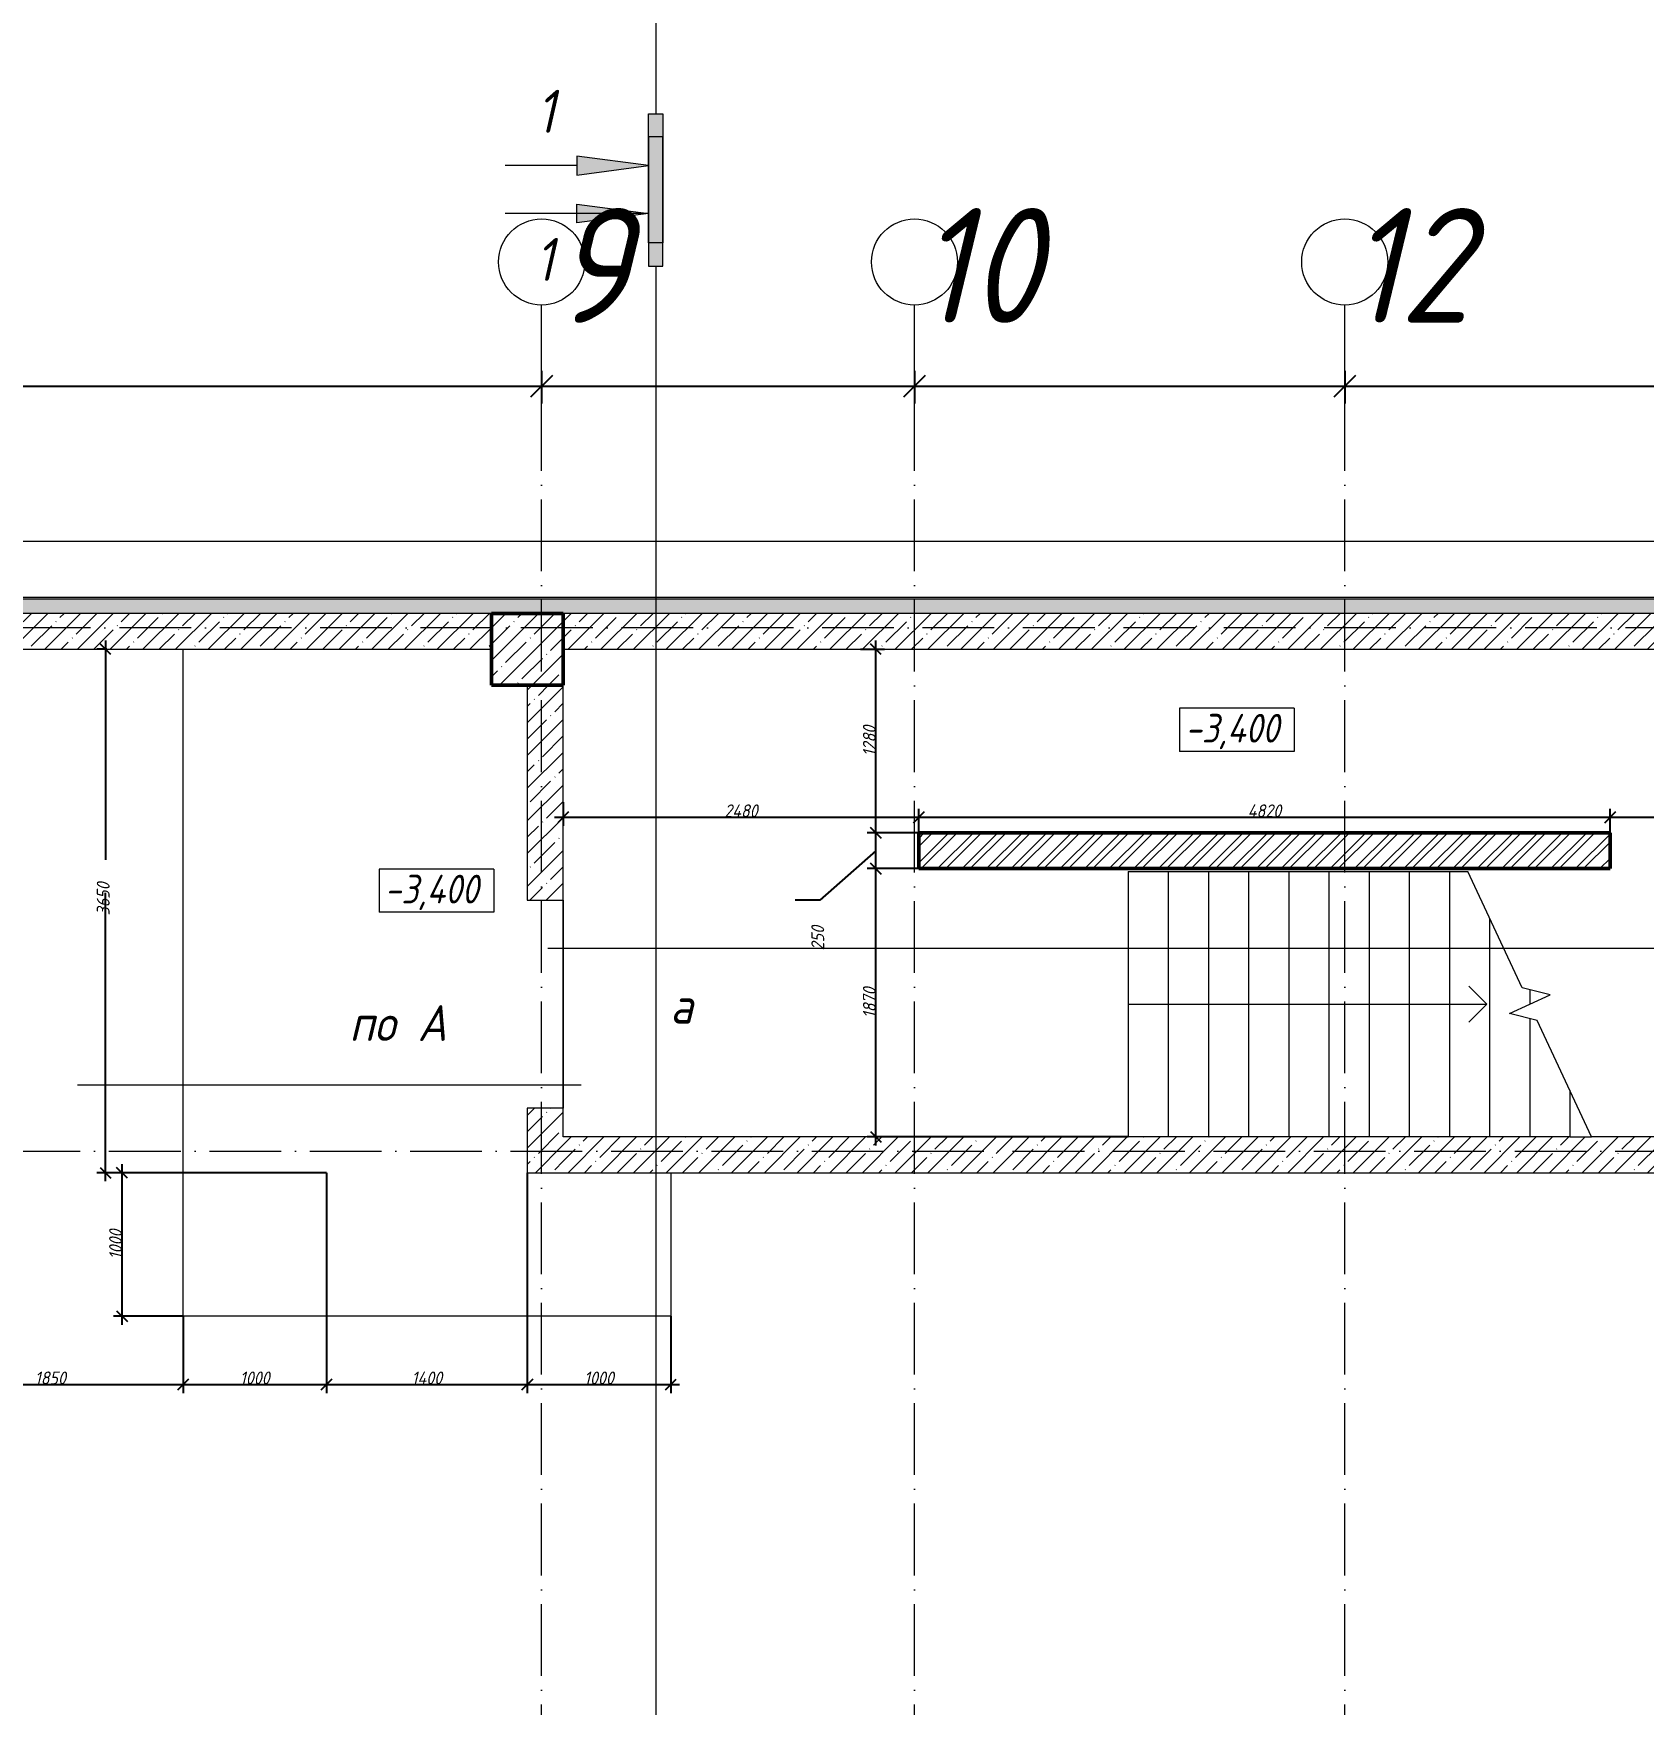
# Model space of a CAD drawing. Header units: millimetres. Extents: x -401725 to 250493, y 305116 to 802890.
# Drawn here: x -339845 to -328618, y 499139 to 510790 of the extents above; entities that cross this region are included whole.
import ezdxf

# ---------------------------------------------------------------- set-up
doc = ezdxf.new("R2010")
doc.units = ezdxf.units.MM
doc.linetypes.add('200_ШТРИХ_ш1п0_6_', pattern=[160, 100, -60])
doc.linetypes.add('50_200_ШТРИХ_1Т_ш5_п1_п1_', pattern=[700, 500, -100, 0, -100])
for name, color, linetype, lineweight in [('A-____-____-DIMS', 7, 'Continuous', 9), ('A-____-NOTE-TEXT', 7, 'Continuous', 9), ('A-FLOR-____-OTLN', 7, 'Continuous', 9), ('A-WALL-____-MCUT', 7, 'Continuous', 13), ('A-WALL-____-MCUT-1', 7, 'Continuous', 9), ('A-WALL-____-MCUT-2', 7, 'Continuous', 50), ('A-WALL-____-MCUT-3', 7, 'Continuous', 9), ('A-WALL-____-PATT-1', 7, 'Continuous', 9), ('A-WALL-FNSH-MCUT-1', 7, 'Continuous', 9), ('G-____-____-DIMS', 7, 'Continuous', 9), ('G-____-____-SYMB', 7, 'Continuous', 9), ('S-COLS-____-MCUT', 7, 'Continuous', 50), ('S-COLS-____-OTLN', 7, 'Continuous', 9), ('S-GRID-____-IDEN', 7, 'Continuous', 9), ('S-GRID-____-OTLN-1', 7, '50_200_ШТРИХ_1Т_ш5_п1_п1_', 9), ('S-STRS-____-MBND', 7, 'Continuous', 9), ('S-STRS-____-OTLN-1', 7, 'Continuous', 9)]:
    doc.layers.add(name, color=color, linetype=linetype, lineweight=lineweight)
for name, color, linetype, lineweight, true_color in [('A-DETL-GENF-OTLN-4', 9, '200_ШТРИХ_ш1п0_6_', 9, 0x808080), ('A-DETL-GENF-OTLN-5', 7, 'Continuous', 5, 0xc0c0c0), ('A-WALL-____-PATT-2', 7, 'Continuous', 9, 0x787878), ('G-____-____-SYMB-1', 9, 'Continuous', 9, 0x808080)]:
    doc.layers.add(name, color=color, linetype=linetype, lineweight=lineweight, true_color=true_color)
doc.styles.add('ISOCPEUR_I', font='isocpeui.ttf', dxfattribs={"width": 0.9, "height": 2.5})
doc.styles.add('ISOCPEUR_I_1', font='isocpeui.ttf', dxfattribs={"width": 0.85, "height": 2.5})
doc.styles.add('ISOCPEUR_I_2', font='isocpeui.ttf', dxfattribs={"width": 0.85, "height": 2.3})
doc.styles.add('ISOCPEUR_I_4', font='isocpeui.ttf', dxfattribs={"width": 0.85, "height": 2})
doc.styles.add('ISOCPEUR_I_7', font='isocpeui.ttf', dxfattribs={"width": 0.9, "height": 90})
doc.dimstyles.new('ISO-1_8_0_9К_СРЕДНИЙ_Кладочные', dxfattribs={"dimscale": 304.8, "dimtxt": 89.638306, "dimasz": 0.246063, "dimexe": 0.19685, "dimexo": 0, "dimgap": 0, "dimtad": 1, "dimdec": 3, "dimrnd": 0.001, "dimdsep": 46, "dimtxsty": 'ISOCPEUR_I_7', "dimblk1": 'OBLIQUE', "dimblk2": 'OBLIQUE', "dimsah": 1, "dimcen": 0.09, "dimdle": 0.19685, "dimazin": 0, "dimtfac": 1, "dimtdec": 4, "dimtix": 1, "dimtmove": 2, "dimatfit": 3, "dimfxl": 1, "dimtvp": 1, "dimtolj": 1, "dimtzin": 0, "dimarcsym": 2})
doc.dimstyles.new('ISO-1_8_0_9К_СРЕДНИЙ_Кладочные_1', dxfattribs={"dimscale": 304.8, "dimtxt": 89.638306, "dimasz": 0.246063, "dimexe": 0.19685, "dimexo": 0, "dimgap": 0, "dimtad": 1, "dimdec": 3, "dimrnd": 0.001, "dimdsep": 46, "dimtxsty": 'ISOCPEUR_I_7', "dimblk1": 'OBLIQUE', "dimblk2": 'OBLIQUE', "dimsah": 1, "dimcen": 0.09, "dimdle": 0.19685, "dimazin": 0, "dimtfac": 1, "dimtdec": 4, "dimtix": 1, "dimtmove": 0, "dimatfit": 3, "dimfxl": 1, "dimtvp": 1, "dimtolj": 1, "dimtzin": 0, "dimarcsym": 2})
doc.dimstyles.new('ISO-1_8_0_9К_СРЕДНИЙ_Кладочные_2', dxfattribs={"dimscale": 304.8, "dimtxt": 89.638306, "dimasz": 0.246063, "dimexe": 0.19685, "dimexo": 0, "dimgap": 0, "dimtad": 1, "dimdec": 3, "dimrnd": 0.001, "dimdsep": 46, "dimtxsty": 'ISOCPEUR_I_7', "dimblk1": 'OBLIQUE', "dimblk2": 'OBLIQUE', "dimsah": 1, "dimcen": 0.09, "dimdle": 0.19685, "dimazin": 0, "dimtfac": 1, "dimtdec": 4, "dimtix": 1, "dimtmove": 1, "dimatfit": 3, "dimfxl": 1, "dimtvp": 1, "dimtolj": 1, "dimtzin": 0, "dimarcsym": 2})
doc.dimstyles.new('ISO-2_5_0_9К_БОЛЬШОЙ_ОСИ', dxfattribs={"dimscale": 304.8, "dimtxt": 248.995294, "dimasz": 0.492126, "dimexe": 0.393701, "dimexo": 0, "dimgap": 0, "dimtad": 1, "dimdec": 0, "dimzin": 0, "dimdsep": 46, "dimtxsty": 'ISOCPEUR_I', "dimblk1": 'OBLIQUE', "dimblk2": 'OBLIQUE', "dimsah": 1, "dimcen": 0.09, "dimdle": 0.393701, "dimazin": 0, "dimtfac": 1, "dimtdec": 4, "dimtix": 1, "dimtmove": 0, "dimatfit": 3, "dimfxl": 1, "dimtvp": 1, "dimtolj": 1, "dimtzin": 0, "dimarcsym": 2})
pattern_1 = [(45, (-350751.34, 459015.94), (-114.04925, 114.04925), []), (45, (-350637.3, 459015.94), (-114.04925, 114.04925), [201.612, -40.322, 3.353, -36.97])]

# ---------------------------------------------------------------- blocks, each defined once
blk = doc.blocks.new('Разрез - Концевая часть разреза-18266132-АР1_Кладочный план подвала в осях 1-64_Ю-ЯЯ')
at = {"layer": 'G-____-____-SYMB'}
for points in [[(0, 0.5), (0, -0.5), (-9, -0.5), (-9, 0.5)], [(-6.29, -5.5), (-7.61, -5.5), (-6.95, -0.5)]]:
    blk.add_hatch(color=256, dxfattribs=at).paths.add_polyline_path(points, flags=0)
for p, q in [((0, 0.5), (-9, 0.5)), ((-9, 0.5), (-9, -0.5)), ((0, -0.5), (0, 0.5)), ((-9, -0.5), (0, -0.5)), ((-6.95, -0.5), (-7.61, -5.5)), ((-6.95, -0.5), (-6.95, -10.5)), ((-6.29, -5.5), (-6.95, -0.5)), ((-7.61, -5.5), (-6.29, -5.5))]:
    blk.add_line(p, q, dxfattribs=at)
blk = doc.blocks.new('DET_L_Имитация разреза_ISO2-5 - Низ-28996374-АР1_Кладочный план подвала в осях 1-64_А-ГГ')
at = {"layer": 'A-DETL-GENF-OTLN-5'}
blk.add_line((143, 0), (3657, 0), dxfattribs=at)
blk = doc.blocks.new('DET_L_Имитация разреза_ISO2-5 - Верх-28996244-АР1_Кладочный план подвала в осях 1-64_А-ГГ')
at = {"layer": 'A-DETL-GENF-OTLN-5'}
blk.add_line((143, 0), (9497, 0), dxfattribs=at)
blk = doc.blocks.new('Ось сетки - Круг_Ø6_00__ISO-2_5_0_9K_-25732049-АР1_Кладочный план подвала в осях 1-64_А-ГГ')
at = {"layer": 'S-GRID-____-IDEN'}
blk.add_circle((0, 0), 3, dxfattribs=at)
blk = doc.blocks.new('Разрез - Заголовок разреза-10218885-АР1_Кладочный план подвала в осях 1-64_А-ГГ')
at = {"layer": 'G-____-____-SYMB'}
for points in [[(0, 0.5), (0, -0.5), (-9, -0.5), (-9, 0.5)], [(-6.34, -5.5), (-7.66, -5.5), (-7, -0.5)]]:
    blk.add_hatch(color=256, dxfattribs=at).paths.add_polyline_path(points, flags=0)
for p, q in [((0, 0.5), (-9, 0.5)), ((-9, 0.5), (-9, -0.5)), ((0, -0.5), (0, 0.5)), ((-9, -0.5), (0, -0.5)), ((-7, -0.5), (-7.66, -5.5)), ((-6.34, -5.5), (-7, -0.5)), ((-7.66, -5.5), (-6.34, -5.5)), ((-7, -5.5), (-7, -10.5))]:
    blk.add_line(p, q, dxfattribs=at)
blk = doc.blocks.new('_Oblique')
at = {"color": 0, "linetype": 'ByBlock', "lineweight": -2}
blk.add_line((-0.5, -0.5), (0.5, 0.5), dxfattribs=at)
blk = doc.blocks.new('*D8181')
at = {"layer": 'A-____-____-DIMS', "color": 0, "lineweight": -2, "transparency": 16777216}
for p, q in [((-340901, 508437), (-340901, 508211)), ((-336301, 508437), (-336301, 508211)), ((-341021, 508331), (-336181, 508331))]:
    blk.add_line(p, q, dxfattribs=at)
at = {"layer": 'Defpoints', "color": 0, "transparency": 16777216}
for p in [(-340901, 508437), (-336301, 508437), (-336301, 508331)]:
    blk.add_point(p, dxfattribs=at)
at = {"layer": 'A-____-____-DIMS', "color": 0, "lineweight": -2, "transparency": 16777216, "xscale": 150, "yscale": 150, "zscale": 150, "rotation": 180}
blk.add_blockref('_Oblique', (-340901, 508331), dxfattribs=at)
at = {"layer": 'A-____-____-DIMS', "color": 0, "lineweight": -2, "transparency": 16777216, "xscale": 150, "yscale": 150, "zscale": 150}
blk.add_blockref('_Oblique', (-336301, 508331), dxfattribs=at)
at = {"layer": 'A-____-____-DIMS', "color": 0, "transparency": 16777216, "insert": (-338601, 508332), "char_height": 2.5, "width": 781.46, "attachment_point": 5, "style": 'ISOCPEUR_I'}
blk.add_mtext('\\A1;4600', dxfattribs=at)
blk = doc.blocks.new('*D8182')
at = {"layer": 'A-____-____-DIMS', "color": 0, "lineweight": -2, "transparency": 16777216}
for p, q in [((-336301, 508437), (-336301, 508211)), ((-333701, 508437), (-333701, 508211)), ((-336421, 508331), (-333581, 508331))]:
    blk.add_line(p, q, dxfattribs=at)
at = {"layer": 'Defpoints', "color": 0, "transparency": 16777216}
for p in [(-336301, 508437), (-333701, 508437), (-333701, 508331)]:
    blk.add_point(p, dxfattribs=at)
at = {"layer": 'A-____-____-DIMS', "color": 0, "lineweight": -2, "transparency": 16777216, "xscale": 150, "yscale": 150, "zscale": 150, "rotation": 180}
blk.add_blockref('_Oblique', (-336301, 508331), dxfattribs=at)
at = {"layer": 'A-____-____-DIMS', "color": 0, "lineweight": -2, "transparency": 16777216, "xscale": 150, "yscale": 150, "zscale": 150}
blk.add_blockref('_Oblique', (-333701, 508331), dxfattribs=at)
at = {"layer": 'A-____-____-DIMS', "color": 0, "transparency": 16777216, "insert": (-335001, 508332), "char_height": 2.5, "width": 758.48, "attachment_point": 5, "style": 'ISOCPEUR_I'}
blk.add_mtext('\\A1;2600', dxfattribs=at)
blk = doc.blocks.new('*D8183')
at = {"layer": 'A-____-____-DIMS', "color": 0, "lineweight": -2, "transparency": 16777216}
for p, q in [((-333701, 508437), (-333701, 508211)), ((-330701, 508437), (-330701, 508211)), ((-333821, 508331), (-330581, 508331))]:
    blk.add_line(p, q, dxfattribs=at)
at = {"layer": 'Defpoints', "color": 0, "transparency": 16777216}
for p in [(-333701, 508437), (-330701, 508437), (-330701, 508331)]:
    blk.add_point(p, dxfattribs=at)
at = {"layer": 'A-____-____-DIMS', "color": 0, "lineweight": -2, "transparency": 16777216, "xscale": 150, "yscale": 150, "zscale": 150, "rotation": 180}
blk.add_blockref('_Oblique', (-333701, 508331), dxfattribs=at)
at = {"layer": 'A-____-____-DIMS', "color": 0, "lineweight": -2, "transparency": 16777216, "xscale": 150, "yscale": 150, "zscale": 150}
blk.add_blockref('_Oblique', (-330701, 508331), dxfattribs=at)
at = {"layer": 'A-____-____-DIMS', "color": 0, "transparency": 16777216, "insert": (-332201, 508332), "char_height": 2.5, "width": 758.48, "attachment_point": 5, "style": 'ISOCPEUR_I'}
blk.add_mtext('\\A1;3000', dxfattribs=at)
blk = doc.blocks.new('*D8184')
at = {"layer": 'A-____-____-DIMS', "color": 0, "lineweight": -2, "transparency": 16777216}
for p, q in [((-330701, 508437), (-330701, 508211)), ((-327301, 508437), (-327301, 508211)), ((-330821, 508331), (-327181, 508331))]:
    blk.add_line(p, q, dxfattribs=at)
at = {"layer": 'Defpoints', "color": 0, "transparency": 16777216}
for p in [(-330701, 508437), (-327301, 508437), (-327301, 508331)]:
    blk.add_point(p, dxfattribs=at)
at = {"layer": 'A-____-____-DIMS', "color": 0, "lineweight": -2, "transparency": 16777216, "xscale": 150, "yscale": 150, "zscale": 150, "rotation": 180}
blk.add_blockref('_Oblique', (-330701, 508331), dxfattribs=at)
at = {"layer": 'A-____-____-DIMS', "color": 0, "lineweight": -2, "transparency": 16777216, "xscale": 150, "yscale": 150, "zscale": 150}
blk.add_blockref('_Oblique', (-327301, 508331), dxfattribs=at)
at = {"layer": 'A-____-____-DIMS', "color": 0, "transparency": 16777216, "insert": (-329001, 508332), "char_height": 2.5, "width": 781.46, "attachment_point": 5, "style": 'ISOCPEUR_I'}
blk.add_mtext('\\A1;3400', dxfattribs=at)
blk = doc.blocks.new('Высотные отметки - 9_5х3_5_h_-17668430-АР1_Кладочный план подвала в осях 1-64_А-ГГ')
at = {"layer": 'G-____-____-DIMS'}
for p, q in [((-4, 3), (-4, 0)), ((4, 3), (-4, 3)), ((4, 3), (4, 0)), ((4, 0), (-4, 0))]:
    blk.add_line(p, q, dxfattribs=at)
blk = doc.blocks.new('*D8246')
at = {"layer": 'A-____-____-DIMS', "color": 0, "lineweight": -2, "transparency": 16777216}
for p, q in [((-339227, 501787), (-339227, 502907)), ((-337801, 502847), (-339287, 502847)), ((-338801, 501847), (-339287, 501847))]:
    blk.add_line(p, q, dxfattribs=at)
at = {"layer": 'Defpoints', "color": 0, "transparency": 16777216}
for p in [(-339227, 502847), (-337801, 502847), (-338801, 501847)]:
    blk.add_point(p, dxfattribs=at)
at = {"layer": 'A-____-____-DIMS', "color": 0, "lineweight": -2, "transparency": 16777216, "xscale": 75, "yscale": 75, "zscale": 75}
for p, rotation in [((-339227, 502847), 90), ((-339227, 501847), 270)]:
    blk.add_blockref('_Oblique', p, dxfattribs=dict(at, rotation=rotation))
at = {"layer": 'A-____-____-DIMS', "color": 0, "transparency": 16777216, "insert": (-339272, 502347), "char_height": 90, "width": 504.73, "attachment_point": 5, "rotation": 90, "style": 'ISOCPEUR_I_7'}
blk.add_mtext('\\A1;1000', dxfattribs=at)
blk = doc.blocks.new('*D8247')
at = {"layer": 'A-____-____-DIMS', "color": 0, "lineweight": -2, "transparency": 16777216}
for p, q in [((-339343, 506557), (-339343, 505029)), ((-339333, 506497), (-339403, 506497)), ((-339343, 502787), (-339343, 504798)), ((-337801, 502847), (-339403, 502847))]:
    blk.add_line(p, q, dxfattribs=at)
at = {"layer": 'Defpoints', "color": 0, "transparency": 16777216}
for p in [(-339343, 506497), (-339333, 506497), (-337801, 502847)]:
    blk.add_point(p, dxfattribs=at)
at = {"layer": 'A-____-____-DIMS', "color": 0, "lineweight": -2, "transparency": 16777216, "xscale": 75, "yscale": 75, "zscale": 75}
for p, rotation in [((-339343, 506497), 90), ((-339343, 502847), 270)]:
    blk.add_blockref('_Oblique', p, dxfattribs=dict(at, rotation=rotation))
at = {"layer": 'A-____-____-DIMS', "color": 0, "transparency": 16777216, "insert": (-339403, 504641), "char_height": 90, "width": 546.1, "attachment_point": 1, "rotation": 90, "line_spacing_factor": 1.149209, "style": 'ISOCPEUR_I_7'}
blk.add_mtext('\\A1;3650', dxfattribs=at)
blk = doc.blocks.new('*D8248')
at = {"layer": 'A-____-____-DIMS', "color": 0, "lineweight": -2, "transparency": 16777216}
for p, q in [((-340651, 502747), (-340651, 501311)), ((-338801, 501847), (-338801, 501311)), ((-340711, 501371), (-338741, 501371))]:
    blk.add_line(p, q, dxfattribs=at)
at = {"layer": 'Defpoints', "color": 0, "transparency": 16777216}
for p in [(-340651, 502747), (-338801, 501847), (-338801, 501371)]:
    blk.add_point(p, dxfattribs=at)
at = {"layer": 'A-____-____-DIMS', "color": 0, "lineweight": -2, "transparency": 16777216, "xscale": 75, "yscale": 75, "zscale": 75, "rotation": 180}
blk.add_blockref('_Oblique', (-340651, 501371), dxfattribs=at)
at = {"layer": 'A-____-____-DIMS', "color": 0, "lineweight": -2, "transparency": 16777216, "xscale": 75, "yscale": 75, "zscale": 75}
blk.add_blockref('_Oblique', (-338801, 501371), dxfattribs=at)
at = {"layer": 'A-____-____-DIMS', "color": 0, "transparency": 16777216, "insert": (-339726, 501416), "char_height": 90, "width": 504.73, "attachment_point": 5, "style": 'ISOCPEUR_I_7'}
blk.add_mtext('\\A1;1850', dxfattribs=at)
blk = doc.blocks.new('*D8249')
at = {"layer": 'A-____-____-DIMS', "color": 0, "lineweight": -2, "transparency": 16777216}
for p, q in [((-337801, 502847), (-337801, 501311)), ((-338801, 501847), (-338801, 501311)), ((-338861, 501371), (-337741, 501371))]:
    blk.add_line(p, q, dxfattribs=at)
at = {"layer": 'Defpoints', "color": 0, "transparency": 16777216}
for p in [(-337801, 502847), (-338801, 501847), (-337801, 501371)]:
    blk.add_point(p, dxfattribs=at)
at = {"layer": 'A-____-____-DIMS', "color": 0, "lineweight": -2, "transparency": 16777216, "xscale": 75, "yscale": 75, "zscale": 75, "rotation": 180}
blk.add_blockref('_Oblique', (-338801, 501371), dxfattribs=at)
at = {"layer": 'A-____-____-DIMS', "color": 0, "lineweight": -2, "transparency": 16777216, "xscale": 75, "yscale": 75, "zscale": 75}
blk.add_blockref('_Oblique', (-337801, 501371), dxfattribs=at)
at = {"layer": 'A-____-____-DIMS', "color": 0, "transparency": 16777216, "insert": (-338301, 501416), "char_height": 90, "width": 504.73, "attachment_point": 5, "style": 'ISOCPEUR_I_7'}
blk.add_mtext('\\A1;1000', dxfattribs=at)
blk = doc.blocks.new('*D8250')
at = {"layer": 'A-____-____-DIMS', "color": 0, "lineweight": -2, "transparency": 16777216}
for p, q in [((-337801, 502847), (-337801, 501311)), ((-336401, 502847), (-336401, 501311)), ((-337861, 501371), (-336341, 501371))]:
    blk.add_line(p, q, dxfattribs=at)
at = {"layer": 'Defpoints', "color": 0, "transparency": 16777216}
for p in [(-337801, 502847), (-336401, 502847), (-336401, 501371)]:
    blk.add_point(p, dxfattribs=at)
at = {"layer": 'A-____-____-DIMS', "color": 0, "lineweight": -2, "transparency": 16777216, "xscale": 75, "yscale": 75, "zscale": 75, "rotation": 180}
blk.add_blockref('_Oblique', (-337801, 501371), dxfattribs=at)
at = {"layer": 'A-____-____-DIMS', "color": 0, "lineweight": -2, "transparency": 16777216, "xscale": 75, "yscale": 75, "zscale": 75}
blk.add_blockref('_Oblique', (-336401, 501371), dxfattribs=at)
at = {"layer": 'A-____-____-DIMS', "color": 0, "transparency": 16777216, "insert": (-337101, 501416), "char_height": 90, "width": 521.28, "attachment_point": 5, "style": 'ISOCPEUR_I_7'}
blk.add_mtext('\\A1;1400', dxfattribs=at)
blk = doc.blocks.new('*D8251')
at = {"layer": 'A-____-____-DIMS', "color": 0, "lineweight": -2, "transparency": 16777216}
for p, q in [((-336401, 502847), (-336401, 501311)), ((-335401, 501847), (-335401, 501311)), ((-336461, 501371), (-335341, 501371))]:
    blk.add_line(p, q, dxfattribs=at)
at = {"layer": 'Defpoints', "color": 0, "transparency": 16777216}
for p in [(-336401, 502847), (-335401, 501847), (-335401, 501371)]:
    blk.add_point(p, dxfattribs=at)
at = {"layer": 'A-____-____-DIMS', "color": 0, "lineweight": -2, "transparency": 16777216, "xscale": 75, "yscale": 75, "zscale": 75, "rotation": 180}
blk.add_blockref('_Oblique', (-336401, 501371), dxfattribs=at)
at = {"layer": 'A-____-____-DIMS', "color": 0, "lineweight": -2, "transparency": 16777216, "xscale": 75, "yscale": 75, "zscale": 75}
blk.add_blockref('_Oblique', (-335401, 501371), dxfattribs=at)
at = {"layer": 'A-____-____-DIMS', "color": 0, "transparency": 16777216, "insert": (-335901, 501416), "char_height": 90, "width": 504.73, "attachment_point": 5, "style": 'ISOCPEUR_I_7'}
blk.add_mtext('\\A1;1000', dxfattribs=at)
blk = doc.blocks.new('*D8238')
at = {"layer": 'A-____-____-DIMS', "color": 0, "lineweight": -2, "transparency": 16777216}
for p, q in [((-336151, 505431), (-336151, 505265)), ((-333671, 505217), (-333671, 505385)), ((-336211, 505325), (-333611, 505325))]:
    blk.add_line(p, q, dxfattribs=at)
at = {"layer": 'Defpoints', "color": 0, "transparency": 16777216}
for p in [(-336151, 505431), (-333671, 505325), (-333671, 505217)]:
    blk.add_point(p, dxfattribs=at)
at = {"layer": 'A-____-____-DIMS', "color": 0, "lineweight": -2, "transparency": 16777216, "xscale": 75, "yscale": 75, "zscale": 75, "rotation": 180}
blk.add_blockref('_Oblique', (-336151, 505325), dxfattribs=at)
at = {"layer": 'A-____-____-DIMS', "color": 0, "lineweight": -2, "transparency": 16777216, "xscale": 75, "yscale": 75, "zscale": 75}
blk.add_blockref('_Oblique', (-333671, 505325), dxfattribs=at)
at = {"layer": 'A-____-____-DIMS', "color": 0, "transparency": 16777216, "insert": (-334911, 505370), "char_height": 90, "width": 562.65, "attachment_point": 5, "style": 'ISOCPEUR_I_7'}
blk.add_mtext('\\A1;2480', dxfattribs=at)
blk = doc.blocks.new('*D8239')
at = {"layer": 'A-____-____-DIMS', "color": 0, "lineweight": -2, "transparency": 16777216}
for p, q in [((-333671, 505217), (-333671, 505385)), ((-328851, 505217), (-328851, 505385)), ((-333731, 505325), (-328791, 505325))]:
    blk.add_line(p, q, dxfattribs=at)
at = {"layer": 'Defpoints', "color": 0, "transparency": 16777216}
for p in [(-328851, 505325), (-333671, 505217), (-328851, 505217)]:
    blk.add_point(p, dxfattribs=at)
at = {"layer": 'A-____-____-DIMS', "color": 0, "lineweight": -2, "transparency": 16777216, "xscale": 75, "yscale": 75, "zscale": 75, "rotation": 180}
blk.add_blockref('_Oblique', (-333671, 505325), dxfattribs=at)
at = {"layer": 'A-____-____-DIMS', "color": 0, "lineweight": -2, "transparency": 16777216, "xscale": 75, "yscale": 75, "zscale": 75}
blk.add_blockref('_Oblique', (-328851, 505325), dxfattribs=at)
at = {"layer": 'A-____-____-DIMS', "color": 0, "transparency": 16777216, "insert": (-331261, 505370), "char_height": 90, "width": 562.65, "attachment_point": 5, "style": 'ISOCPEUR_I_7'}
blk.add_mtext('\\A1;4820', dxfattribs=at)
blk = doc.blocks.new('*D8240')
at = {"layer": 'A-____-____-DIMS', "color": 0, "lineweight": -2, "transparency": 16777216}
for p, q in [((-328851, 505217), (-328851, 505385)), ((-327451, 505431), (-327451, 505265)), ((-328911, 505325), (-327391, 505325))]:
    blk.add_line(p, q, dxfattribs=at)
at = {"layer": 'Defpoints', "color": 0, "transparency": 16777216}
for p in [(-327451, 505431), (-327451, 505325), (-328851, 505217)]:
    blk.add_point(p, dxfattribs=at)
at = {"layer": 'A-____-____-DIMS', "color": 0, "lineweight": -2, "transparency": 16777216, "xscale": 75, "yscale": 75, "zscale": 75, "rotation": 180}
blk.add_blockref('_Oblique', (-328851, 505325), dxfattribs=at)
at = {"layer": 'A-____-____-DIMS', "color": 0, "lineweight": -2, "transparency": 16777216, "xscale": 75, "yscale": 75, "zscale": 75}
blk.add_blockref('_Oblique', (-327451, 505325), dxfattribs=at)
at = {"layer": 'A-____-____-DIMS', "color": 0, "transparency": 16777216, "insert": (-328151, 505370), "char_height": 90, "width": 521.28, "attachment_point": 5, "style": 'ISOCPEUR_I_7'}
blk.add_mtext('\\A1;1400', dxfattribs=at)
blk = doc.blocks.new('*D8241')
at = {"layer": 'A-____-____-DIMS', "color": 0, "lineweight": -2, "transparency": 16777216}
for p, q in [((-333971, 503037), (-333971, 505027)), ((-333671, 504967), (-334031, 504967)), ((-332211, 503097), (-334031, 503097))]:
    blk.add_line(p, q, dxfattribs=at)
at = {"layer": 'Defpoints', "color": 0, "transparency": 16777216}
for p in [(-333971, 504967), (-333671, 504967), (-332211, 503097)]:
    blk.add_point(p, dxfattribs=at)
at = {"layer": 'A-____-____-DIMS', "color": 0, "lineweight": -2, "transparency": 16777216, "xscale": 75, "yscale": 75, "zscale": 75}
for p, rotation in [((-333971, 504967), 90), ((-333971, 503097), 270)]:
    blk.add_blockref('_Oblique', p, dxfattribs=dict(at, rotation=rotation))
at = {"layer": 'A-____-____-DIMS', "color": 0, "transparency": 16777216, "insert": (-334016, 504032), "char_height": 90, "width": 504.73, "attachment_point": 5, "rotation": 90, "style": 'ISOCPEUR_I_7'}
blk.add_mtext('\\A1;1870', dxfattribs=at)
blk = doc.blocks.new('*D8242')
at = {"layer": 'A-____-____-DIMS', "color": 0, "lineweight": -2, "transparency": 16777216}
for p, q in [((-333971, 504907), (-333971, 505277)), ((-333671, 505217), (-334031, 505217)), ((-333971, 505092), (-334361, 504748)), ((-333671, 504967), (-334031, 504967)), ((-334361, 504748), (-334533, 504748))]:
    blk.add_line(p, q, dxfattribs=at)
at = {"layer": 'Defpoints', "color": 0, "transparency": 16777216}
for p in [(-333971, 505217), (-333671, 505217), (-333671, 504967)]:
    blk.add_point(p, dxfattribs=at)
at = {"layer": 'A-____-____-DIMS', "color": 0, "lineweight": -2, "transparency": 16777216, "xscale": 75, "yscale": 75, "zscale": 75}
for p, rotation in [((-333971, 505217), 90), ((-333971, 504967), 270)]:
    blk.add_blockref('_Oblique', p, dxfattribs=dict(at, rotation=rotation))
at = {"layer": 'A-____-____-DIMS', "color": 0, "transparency": 16777216, "insert": (-334421, 504398), "char_height": 90, "width": 409.58, "attachment_point": 1, "rotation": 90, "line_spacing_factor": 1.149209, "style": 'ISOCPEUR_I_7'}
blk.add_mtext('\\A1;250', dxfattribs=at)
blk = doc.blocks.new('*D8243')
at = {"layer": 'A-____-____-DIMS', "color": 0, "lineweight": -2, "transparency": 16777216}
for p, q in [((-333971, 505157), (-333971, 506557)), ((-334077, 506497), (-333911, 506497)), ((-333671, 505217), (-334031, 505217))]:
    blk.add_line(p, q, dxfattribs=at)
at = {"layer": 'Defpoints', "color": 0, "transparency": 16777216}
for p in [(-334077, 506497), (-333971, 506497), (-333671, 505217)]:
    blk.add_point(p, dxfattribs=at)
at = {"layer": 'A-____-____-DIMS', "color": 0, "lineweight": -2, "transparency": 16777216, "xscale": 75, "yscale": 75, "zscale": 75}
for p, rotation in [((-333971, 506497), 90), ((-333971, 505217), 270)]:
    blk.add_blockref('_Oblique', p, dxfattribs=dict(at, rotation=rotation))
at = {"layer": 'A-____-____-DIMS', "color": 0, "transparency": 16777216, "insert": (-334016, 505857), "char_height": 90, "width": 504.73, "attachment_point": 5, "rotation": 90, "style": 'ISOCPEUR_I_7'}
blk.add_mtext('\\A1;1280', dxfattribs=at)

msp = doc.modelspace()

# ---------------------------------------------------------------- hatches: boundary and pattern name
at = {"layer": 'A-WALL-____-PATT-1'}
h = msp.add_hatch(dxfattribs=at)
h.set_pattern_fill('FP_91', color=256, style=0, pattern_type=2)
h.set_pattern_definition([(0, (-350751.34, 459015.94), (120.968, 69.841), [80.645, -161.29]), (120, (-350751.34, 459015.94), (-120.96808, 69.84086), [80.645, -161.29]), (60, (-350751.34, 459015.94), (-8e-05, 139.68186), [0, -161.29, 80.645, 0])])
h.paths.add_polyline_path([(-327201.3432, 506748.983), (-327199.3432, 506748.983), (-327199.3432, 506848.983), (-353303.3432, 506848.983), (-353303.3432, 506748.983), (-329556.6723, 506748.983)], flags=0)
h = msp.add_hatch(dxfattribs=at)
h.set_pattern_fill('FP_1', color=256, style=0, pattern_type=2)
h.set_pattern_definition(pattern_1)
h.paths.add_polyline_path([(-336651.3432, 506496.983), (-336651.3432, 506746.983), (-340651.3432, 506746.983), (-340651.3432, 506496.983)], flags=0)
h = msp.add_hatch(dxfattribs=at)
h.set_pattern_fill('FP_1', color=256, style=0, pattern_type=2)
h.set_pattern_definition(pattern_1)
h.paths.add_polyline_path([(-327451.3432, 506496.983), (-327201.3432, 506496.983), (-327201.3432, 506746.983), (-336151.3432, 506746.983), (-336151.3432, 506496.983), (-329556.6723, 506496.983)], flags=0)
h = msp.add_hatch(dxfattribs=at)
h.set_pattern_fill('FP_1', color=256, style=0, pattern_type=2)
h.set_pattern_definition(pattern_1)
h.paths.add_polyline_path([(-336401.3432, 502846.983), (-336151.3432, 502846.983), (-336151.3432, 503296.983), (-336401.3432, 503296.983)], flags=0)
h.paths.add_polyline_path([(-336151.3432, 504746.983), (-336151.3432, 506246.983), (-336401.3432, 506246.983), (-336401.3432, 504746.983)], flags=0)
h = msp.add_hatch(dxfattribs=at)
h.set_pattern_fill('FP_1', color=256, style=0, pattern_type=2)
h.set_pattern_definition(pattern_1)
h.paths.add_polyline_path([(-327701.3432, 502846.983), (-327701.3432, 503096.983), (-336151.3432, 503096.983), (-336151.3432, 502846.983), (-328980.0087, 502846.983)], flags=0)
at = {"layer": 'A-WALL-____-PATT-2'}
h = msp.add_hatch(dxfattribs=at)
h.set_pattern_fill('FP_5', color=256, style=0, pattern_type=2)
h.set_pattern_definition([(45, (-350751.34, 459015.94), (-85.5366, 85.5366), []), (45, (-350694.32, 459015.94), (-85.5366, 85.5366), [])])
h.paths.add_polyline_path([(-328851.3432, 504966.983), (-328851.3432, 505216.983), (-333671.3432, 505216.983), (-333671.3432, 504966.983), (-329556.6723, 504966.983)], flags=0)
at = {"layer": 'S-COLS-____-OTLN'}
h = msp.add_hatch(dxfattribs=at)
h.set_pattern_fill('FP_1', color=256, style=0, pattern_type=2)
h.set_pattern_definition(pattern_1)
h.paths.add_polyline_path([(-336651.3432, 506246.983), (-336151.3432, 506246.983), (-336151.3432, 506746.983), (-336651.3432, 506746.983)], flags=0)

# ---------------------------------------------------------------- linework, layer by layer
at = {"layer": 'A-FLOR-____-OTLN'}
for p, q in [((-326701.3432, 507246.983), (-353701.3432, 507246.983)), ((-338801.3432, 501846.983), (-338801.3432, 506496.983)), ((-336151.3432, 504746.983), (-336151.3432, 503296.983)), ((-336151.3432, 503296.983), (-336151.3432, 504746.983)), ((-335401.3432, 502846.983), (-335401.3432, 501846.983)), ((-335401.3432, 501846.983), (-338801.3432, 501846.983))]:
    msp.add_line(p, q, dxfattribs=at)
at = {"layer": 'A-WALL-____-MCUT'}
for p, q in [((-327091.3432, 506856.983), (-353311.3432, 506856.983)), ((-353303.3432, 506848.983), (-327099.3432, 506848.983))]:
    msp.add_line(p, q, dxfattribs=at)
at = {"layer": 'A-WALL-____-MCUT-1'}
for p, q in [((-336651.3432, 506746.983), (-340651.3432, 506746.983)), ((-336651.3432, 506496.983), (-336651.3432, 506746.983)), ((-327201.3432, 506746.983), (-336151.3432, 506746.983)), ((-336151.3432, 506746.983), (-336151.3432, 506496.983)), ((-340651.3432, 506496.983), (-336651.3432, 506496.983)), ((-336151.3432, 506496.983), (-327451.3432, 506496.983)), ((-336401.3432, 506246.983), (-336401.3432, 504746.983)), ((-336151.3432, 506246.983), (-336401.3432, 506246.983)), ((-336151.3432, 504746.983), (-336151.3432, 506246.983)), ((-336401.3432, 504746.983), (-336151.3432, 504746.983)), ((-336401.3432, 503296.983), (-336401.3432, 502846.983)), ((-336151.3432, 503296.983), (-336401.3432, 503296.983)), ((-336151.3432, 503096.983), (-336151.3432, 503296.983)), ((-329131.3432, 503096.983), (-336151.3432, 503096.983)), ((-327701.3432, 503096.983), (-328980.0087, 503096.983)), ((-336401.3432, 502846.983), (-327701.3432, 502846.983))]:
    msp.add_line(p, q, dxfattribs=at)
at = {"layer": 'A-WALL-____-MCUT-2'}
for p, q in [((-328851.3432, 505216.983), (-333671.3432, 505216.983)), ((-333671.3432, 505216.983), (-333671.3432, 504966.983)), ((-328851.3432, 504966.983), (-328851.3432, 505216.983)), ((-333671.3432, 504966.983), (-328851.3432, 504966.983))]:
    msp.add_line(p, q, dxfattribs=at)
at = {"layer": 'A-WALL-____-MCUT-3'}
msp.add_line((-353203.3432, 506748.983), (-327199.3432, 506748.983), dxfattribs=at)
at = {"layer": 'A-WALL-FNSH-MCUT-1'}
msp.add_line((-336651.3432, 506746.983), (-336151.3432, 506746.983), dxfattribs=at)
at = {"layer": 'G-____-____-SYMB-1'}
for p, q in [((-335505.0722, 513937.4663), (-335505.0722, 510229.8397)), ((-335505.0722, 509168.7729), (-335505.0722, 454093.4023))]:
    msp.add_line(p, q, dxfattribs=at)
at = {"layer": 'S-COLS-____-MCUT'}
for p, q in [((-336151.3432, 506746.983), (-336651.3432, 506746.983)), ((-336651.3432, 506746.983), (-336651.3432, 506246.983)), ((-336151.3432, 506246.983), (-336151.3432, 506746.983)), ((-336651.3432, 506246.983), (-336151.3432, 506246.983))]:
    msp.add_line(p, q, dxfattribs=at)
at = {"layer": 'S-GRID-____-OTLN-1'}
for p, q in [((-336301.3432, 454533.3346), (-336301.3432, 508896.9006)), ((-333701.3432, 454533.3346), (-333701.3432, 508896.9006)), ((-330701.3432, 454533.3346), (-330701.3432, 508896.9006)), ((-324043.6041, 506646.983), (-355420.1134, 506646.983)), ((-355420.1134, 502996.983), (-324043.6041, 502996.983))]:
    msp.add_line(p, q, dxfattribs=at)
at = {"layer": 'S-STRS-____-MBND'}
for p, q in [((-329464.1705, 504135.2714), (-329842.6778, 504946.983)), ((-329552.9538, 503955.9489), (-329269.7326, 504088.0171)), ((-329269.7326, 504088.0171), (-329464.1705, 504135.2714)), ((-329358.516, 503908.6945), (-329552.9538, 503955.9489)), ((-328980.0087, 503096.983), (-329358.516, 503908.6945))]:
    msp.add_line(p, q, dxfattribs=at)
at = {"layer": 'S-STRS-____-OTLN-1'}
for p, q in [((-332211.3432, 504946.983), (-332211.3432, 503096.983)), ((-332211.3432, 504946.983), (-331931.3432, 504946.983)), ((-332211.3432, 504946.983), (-332211.3432, 503096.983)), ((-331931.3432, 504946.983), (-331651.3432, 504946.983)), ((-331931.3432, 504946.983), (-331931.3432, 503096.983)), ((-331931.3432, 504946.983), (-331931.3432, 503096.983)), ((-331651.3432, 504946.983), (-331371.3432, 504946.983)), ((-331651.3432, 504946.983), (-331651.3432, 503096.983)), ((-331651.3432, 504946.983), (-331651.3432, 503096.983)), ((-331371.3432, 504946.983), (-331091.3432, 504946.983)), ((-331371.3432, 504946.983), (-331371.3432, 503096.983)), ((-331371.3432, 504946.983), (-331371.3432, 503096.983)), ((-331091.3432, 504946.983), (-330811.3432, 504946.983)), ((-331091.3432, 504946.983), (-331091.3432, 503096.983)), ((-331091.3432, 504946.983), (-331091.3432, 503096.983)), ((-330811.3432, 504946.983), (-330531.3432, 504946.983)), ((-330811.3432, 504946.983), (-330811.3432, 503096.983)), ((-330811.3432, 504946.983), (-330811.3432, 503096.983)), ((-330531.3432, 504946.983), (-330251.3432, 504946.983)), ((-330531.3432, 504946.983), (-330531.3432, 503096.983)), ((-330531.3432, 504946.983), (-330531.3432, 503096.983)), ((-330251.3432, 504946.983), (-329971.3432, 504946.983)), ((-330251.3432, 504946.983), (-330251.3432, 503096.983)), ((-330251.3432, 504946.983), (-330251.3432, 503096.983)), ((-329971.3432, 504946.983), (-329842.6778, 504946.983)), ((-329971.3432, 504946.983), (-329971.3432, 503096.983)), ((-329971.3432, 504946.983), (-329971.3432, 503096.983)), ((-329691.3432, 504622.4449), (-329691.3432, 503096.983)), ((-329691.3432, 504622.4449), (-329691.3432, 503096.983)), ((-329711.3432, 504021.983), (-329836.3432, 504146.983)), ((-329411.3432, 504122.4328), (-329411.3432, 504021.983)), ((-329411.3432, 504122.4328), (-329411.3432, 504021.983)), ((-332211.3432, 504021.983), (-331931.3432, 504021.983)), ((-331931.3432, 504021.983), (-331651.3432, 504021.983)), ((-331651.3432, 504021.983), (-331371.3432, 504021.983)), ((-331371.3432, 504021.983), (-331091.3432, 504021.983)), ((-331091.3432, 504021.983), (-330811.3432, 504021.983)), ((-330811.3432, 504021.983), (-330531.3432, 504021.983)), ((-330531.3432, 504021.983), (-330251.3432, 504021.983)), ((-330251.3432, 504021.983), (-329971.3432, 504021.983)), ((-329971.3432, 504021.983), (-329711.3432, 504021.983)), ((-329711.3432, 504021.983), (-329836.3432, 503896.983)), ((-329411.3432, 503921.5331), (-329411.3432, 503096.983)), ((-329411.3432, 503921.5331), (-329411.3432, 503096.983)), ((-329131.3432, 503421.521), (-329131.3432, 503096.983)), ((-329131.3432, 503421.521), (-329131.3432, 503096.983)), ((-329131.3432, 503096.983), (-328980.0087, 503096.983))]:
    msp.add_line(p, q, dxfattribs=at)

# ---------------------------------------------------------------- block references
at = {"layer": 'A-DETL-GENF-OTLN-4'}
msp.add_blockref('DET_L_Имитация разреза_ISO2-5 - Верх-28996244-АР1_Кладочный план подвала в осях 1-64_А-ГГ', (-336401.3432, 504411.983), dxfattribs=at)
at = {"layer": 'A-DETL-GENF-OTLN-4', "rotation": 180}
msp.add_blockref('DET_L_Имитация разреза_ISO2-5 - Низ-28996374-АР1_Кладочный план подвала в осях 1-64_А-ГГ', (-335881.3432, 503456.983), dxfattribs=at)
at = {"layer": 'G-____-____-DIMS', "xscale": 99.99999999999993, "yscale": 99.99999999999993, "zscale": 99.99999999999993}
for p in [(-331453.1741, 505784.9296), (-337034.8164, 504663.1426)]:
    msp.add_blockref('Высотные отметки - 9_5х3_5_h_-17668430-АР1_Кладочный план подвала в осях 1-64_А-ГГ', p, dxfattribs=at)
at = {"layer": 'G-____-____-SYMB', "extrusion": (0, 0, -1), "xscale": 99.99999999999993, "yscale": 99.99999999999993, "zscale": 99.99999999999993, "rotation": 90.00000000000053}
msp.add_blockref('Разрез - Концевая часть разреза-18266132-АР1_Кладочный план подвала в осях 1-64_Ю-ЯЯ', (335505.0722, 510229.8397), dxfattribs=at)
at = {"layer": 'G-____-____-SYMB', "xscale": 99.99999999999993, "yscale": 99.99999999999993, "zscale": 99.99999999999993, "rotation": 269.9999999999996}
msp.add_blockref('Разрез - Заголовок разреза-10218885-АР1_Кладочный план подвала в осях 1-64_А-ГГ', (-335505.0722, 509168.7729), dxfattribs=at)
at = {"layer": 'S-GRID-____-IDEN', "xscale": 99.99999999999993, "yscale": 99.99999999999993, "zscale": 99.99999999999993}
for p in [(-336301.3432, 509196.9006), (-333701.3432, 509196.9006), (-330701.3432, 509196.9006)]:
    msp.add_blockref('Ось сетки - Круг_Ø6_00__ISO-2_5_0_9K_-25732049-АР1_Кладочный план подвала в осях 1-64_А-ГГ', p, dxfattribs=at)

# ---------------------------------------------------------------- texts
at = {"layer": 'A-____-NOTE-TEXT', "char_height": 250, "attachment_point": 1, "style": 'ISOCPEUR_I'}
for s, insert, width in [('\\fISOCPEUR|b0|i1|c204|p34|;\\W.9;а', (-335405.5765, 504136.7806), 223.670813), ('по', (-337641.8178, 504015.4463), 404.0505), ('\\fISOCPEUR|b0|i1|c204|p34|;\\W.9;А', (-337165.5678, 504015.4463), 252.531563)]:
    msp.add_mtext(s, dxfattribs=dict(at, insert=insert, width=width))
at = {"layer": 'G-____-____-DIMS', "char_height": 200, "width": 865.279833, "attachment_point": 1, "line_spacing_factor": 1.149209, "style": 'ISOCPEUR_I_2'}
for insert in [(-331813.7074, 506046.2207), (-337395.3497, 504924.4338)]:
    msp.add_mtext('-3,400', dxfattribs=dict(at, insert=insert))
at = {"layer": 'G-____-____-SYMB', "char_height": 300, "width": 184.388125, "attachment_point": 1}
for insert, style in [((-336336.2015, 510397.3624), 'ISOCPEUR_I_4'), ((-336344.672, 509365.0214), 'ISOCPEUR_I_1')]:
    msp.add_mtext('\\fISOCPEUR|b0|i1|c204|p34|;1', dxfattribs=dict(at, insert=insert, style=style))
at = {"layer": 'S-GRID-____-IDEN', "char_height": 800, "attachment_point": 1, "style": 'ISOCPEUR_I'}
for s, insert, width in [('\\fISOCPEUR|b0|i1|c204|p34|;\\W.9;9', (-336221.3564, 509572.9289), 202.02525), ('10', (-333680.7564, 509572.9289), 346.329), ('12', (-330680.7564, 509572.9289), 346.329)]:
    msp.add_mtext(s, dxfattribs=dict(at, insert=insert, width=width))

# ---------------------------------------------------------------- dimensions: what is measured, and where the dimension line sits
at = {"layer": 'A-____-____-DIMS'}
for base, p1, p2, dimstyle, override, picture, middle in [((-336301.3432, 508330.7253), (-340901.3432, 508436.7913), (-336301.3432, 508436.7913), 'ISO-2_5_0_9К_БОЛЬШОЙ_ОСИ', {"dimtxt": 400, "dimpost": '<>', "dimfxl": 4600}, '*D8181', (-338601.3432, 508331.9753)), ((-333701.3432, 508330.7253), (-336301.3432, 508436.7913), (-333701.3432, 508436.7913), 'ISO-2_5_0_9К_БОЛЬШОЙ_ОСИ', {"dimtxt": 400, "dimpost": '<>', "dimfxl": 2600}, '*D8182', (-335001.3432, 508331.9753)), ((-330701.3432, 508330.7253), (-333701.3432, 508436.7913), (-330701.3432, 508436.7913), 'ISO-2_5_0_9К_БОЛЬШОЙ_ОСИ', {"dimtxt": 400, "dimpost": '<>', "dimfxl": 3000}, '*D8183', (-332201.3432, 508331.9753)), ((-327301.3432, 508330.7253), (-330701.3432, 508436.7913), (-327301.3432, 508436.7913), 'ISO-2_5_0_9К_БОЛЬШОЙ_ОСИ', {"dimtxt": 400, "dimpost": '<>', "dimfxl": 3400}, '*D8184', (-329001.3432, 508331.9753)), ((-333671.3432, 505324.9573), (-336151.3432, 505431.0233), (-333671.3432, 505216.983), 'ISO-1_8_0_9К_СРЕДНИЙ_Кладочные', {"dimtxt": 400, "dimpost": '<>', "dimfxl": 2489.219411}, '*D8238', (-334911.3432, 505369.9573)), ((-328851.3432, 505324.9573), (-333671.3432, 505216.983), (-328851.3432, 505216.983), 'ISO-1_8_0_9К_СРЕДНИЙ_Кладочные', {"dimtxt": 400, "dimpost": '<>', "dimfxl": 4820}, '*D8239', (-331261.3432, 505369.9573)), ((-327451.3432, 505324.9573), (-328851.3432, 505216.983), (-327451.3432, 505431.0233), 'ISO-1_8_0_9К_СРЕДНИЙ_Кладочные', {"dimtxt": 400, "dimpost": '<>', "dimfxl": 1416.267374}, '*D8240', (-328151.3432, 505369.9573)), ((-337801.3432, 501370.7336), (-338801.3432, 501846.983), (-337801.3432, 502846.983), 'ISO-1_8_0_9К_СРЕДНИЙ_Кладочные', {"dimtxt": 400, "dimpost": '<>', "dimfxl": 1414.213562}, '*D8249', (-338301.3432, 501415.7336)), ((-336401.3432, 501370.7336), (-337801.3432, 502846.983), (-336401.3432, 502846.983), 'ISO-1_8_0_9К_СРЕДНИЙ_Кладочные', {"dimtxt": 400, "dimpost": '<>', "dimfxl": 1400}, '*D8250', (-337101.3432, 501415.7336)), ((-335401.3432, 501370.7336), (-336401.3432, 502846.983), (-335401.3432, 501846.983), 'ISO-1_8_0_9К_СРЕДНИЙ_Кладочные', {"dimtxt": 400, "dimpost": '<>', "dimfxl": 1414.213562}, '*D8251', (-335901.3432, 501415.7336)), ((-338801.3432, 501370.7336), (-340651.3432, 502746.983), (-338801.3432, 501846.983), 'ISO-1_8_0_9К_СРЕДНИЙ_Кладочные', {"dimtxt": 400, "dimpost": '<>', "dimfxl": 2057.304061}, '*D8248', (-339726.3432, 501415.7336))]:
    dim = msp.add_linear_dim(base=base, p1=p1, p2=p2, dimstyle=dimstyle, override=override, dxfattribs=at)
    dim.commit()
    dim.dimension.update_dxf_attribs({"geometry": picture, "text_midpoint": middle})
for base, p1, p2, dimstyle, override, picture, middle in [((-339342.5849, 506496.983), (-337801.3432, 502846.983), (-339333.4888, 506496.983), 'ISO-1_8_0_9К_СРЕДНИЙ_Кладочные_1', {"dimtxt": 400, "dimpost": '<>', "dimfxl": 3958.531313}, '*D8247', (-339342.5849, 504913.7283)), ((-333970.6668, 505216.983), (-333671.3432, 504966.983), (-333671.3432, 505216.983), 'ISO-1_8_0_9К_СРЕДНИЙ_Кладочные_2', {"dimtxt": 400, "dimpost": '<>', "dimfxl": 250}, '*D8242', (-334361.3125, 504748.0676))]:
    dim = msp.add_linear_dim(base=base, p1=p1, p2=p2, angle=90, dimstyle=dimstyle, override=override, dxfattribs=at)
    dim.commit()
    dim.dimension.update_dxf_attribs({"geometry": picture, "text_midpoint": middle, "dimtype": 160, "text_rotation": 90})
for base, p1, p2, override, picture, middle in [((-333970.6668, 506496.983), (-333671.3432, 505216.983), (-334076.7328, 506496.983), {"dimtxt": 400, "dimpost": '<>', "dimfxl": 1342.661804}, '*D8243', (-334015.6668, 505856.983)), ((-333970.6668, 504966.983), (-332211.3432, 503096.983), (-333671.3432, 504966.983), {"dimtxt": 400, "dimpost": '<>', "dimfxl": 2372.445995}, '*D8241', (-334016.2464, 504031.983)), ((-339227.4228, 502846.983), (-338801.3432, 501846.983), (-337801.3432, 502846.983), {"dimtxt": 400, "dimpost": '<>', "dimfxl": 1414.213562}, '*D8246', (-339272.4228, 502346.983))]:
    dim = msp.add_linear_dim(base=base, p1=p1, p2=p2, angle=90, dimstyle='ISO-1_8_0_9К_СРЕДНИЙ_Кладочные', override=override, dxfattribs=at)
    dim.commit()
    dim.dimension.update_dxf_attribs({"geometry": picture, "text_midpoint": middle})

doc.saveas('drawing.dxf')
